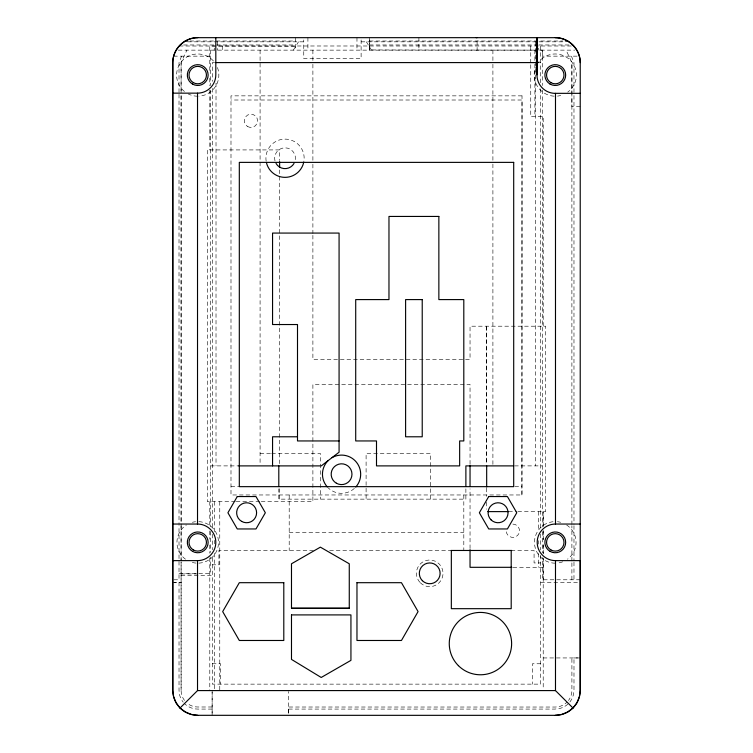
<?xml version="1.0" encoding="UTF-8"?>
<svg xmlns="http://www.w3.org/2000/svg" width="753" height="753" viewBox="0 0 753 753"><rect width="100%" height="100%" fill="white"/><g stroke="black" fill="none" stroke-linecap="round" stroke-linejoin="round"><path stroke-width="0.56" stroke-dasharray="3.77 2.82" d="M184.532 700.488A16.632 16.632 0 0 1 181.097 690.36L181.097 562.312M181.097 561.136L181.097 94.36L181.097 524.577M181.097 62.612L181.097 93.184L181.097 62.612L186.895 50.14M212.13 713.072L212.13 691.527M212.12 715.312L212.148 691.499M288.625 713.072L288.625 691.499M369.441 45.989L369.441 49.943L535.317 50.131M369.441 39.937L369.441 50.14L369.45 37.669M470.041 548.551L470.041 488.753M470.041 464.13L470.041 384.406L312.89 384.406L312.89 501.639L260.849 501.639M521.857 494.966L522.017 100.008L230.992 100.008M543.214 579.782L543.214 558.632M543.214 553.926L543.214 544.532M543.214 539.826L543.214 530.423M543.214 525.726L543.214 511.616L543.214 526.705M543.214 326.2L543.214 116.659L530.743 116.659L530.743 64.137M571.894 579.782L571.894 562.152M571.894 561.004L571.894 525.716M571.894 524.606L571.894 95.527M571.894 94.351L571.894 62.612L566.096 50.14M214.078 50.14L214.52 48.06M181.558 56.155L179.016 62.612L179.016 93.174M293.359 50.14L298.489 41.829M189.944 41.01L295.44 41.01M369.45 41.01L563.046 41.01M187.704 41.829L303.751 41.829M361.12 41.829L565.287 41.829M183.581 44.973L295.44 44.973M369.45 44.973L537.623 44.973M538.8 44.973L571.734 44.973M571.329 45.989L209.786 45.989L209.786 72.843M476.112 50.14L477.11 50.14L477.11 39.937M178.282 50.14L574.718 50.14M173.632 56.155L210.614 56.155M577.099 56.155L542.376 56.155L542.376 50.14L536.494 50.14M214.633 62.593L212.29 62.593L212.29 81.409M538.376 62.593L540.72 62.593M580.215 106.681L571.894 106.681L571.894 62.612M260.086 453.419L270.525 453.419M271.682 453.419L320.373 453.419L320.373 499.145M210.614 465.891L238.663 465.891M514.563 465.891L542.376 465.891M230.992 486.654L239.313 486.654M514.864 486.654L521.857 486.654M235.294 501.639L207.291 501.639L207.291 149.922L279.627 149.922L279.627 160.511M236.197 501.639L259.794 501.639M508.661 511.616L516.765 511.616M517.848 511.616L545.709 511.616L545.709 326.2L470.041 326.2L470.041 359.454L312.89 359.454L312.89 234.795M289.199 532.39L463.81 532.39M313.436 550.471L218.935 550.471L218.935 564.816L212.29 564.816M329.673 550.471L450.172 550.471M511.202 550.471L534.075 550.471L534.075 562.943L540.72 562.943M513.009 567.31L543.214 567.31M179.016 573.551L210.614 573.551L210.614 557.088M181.097 573.965L197.521 573.946M181.106 575.621L212.29 575.621M173.821 579.782L179.016 579.782L179.016 525.396M580.215 579.782L542.376 579.782L542.376 557.474M172.785 582.276L181.115 582.285L173.839 582.285M540.72 582.276L579.057 582.276M543.214 657.943L580.224 657.943L571.904 657.962L571.904 690.407A16.632 16.632 0 0 1 568.468 700.525M212.29 663.76L220.601 663.76L220.601 684.138M540.72 663.76L532.409 663.76L532.409 684.138M212.148 706.992L197.728 707.001A16.632 16.632 0 0 1 187.601 703.556M212.12 709.081L197.738 709.081A18.712 18.712 0 0 1 184.504 703.603M288.615 709.081L554.867 709.081L560.1 708.394A18.656 18.656 0 0 0 573.297 695.198L573.984 689.964L573.984 657.943M179.318 45.989L295.44 46.178M366.382 41.829L371.521 50.14M571.442 56.155L573.974 62.612L573.974 94.351M538.47 48.06L538.913 50.14M573.974 95.527L573.974 524.54M573.974 525.716L573.974 560.976M573.974 562.152L573.974 579.782M543.214 531.345L543.214 539.468M543.214 545.266L543.214 553.389M543.214 558.029L543.214 689.24M542.376 50.14L542.376 85.513M542.376 90.078L542.376 526.949M542.376 531.646L542.376 552.777M540.72 45.989L540.72 83.065M540.72 88.854L540.72 529.368M540.72 534.075L540.72 550.029M540.72 555.234L540.72 684.138L212.29 684.138L212.29 555.403M538.64 511.616L538.64 531.345M538.64 540.626L538.64 544.108M538.64 553.389L538.64 567.31M535.308 41.829L535.308 60.711M535.308 61.887L535.308 465.891M534.894 50.122L534.894 62.97M534.894 64.137L534.894 116.659M530.743 45.989L530.743 62.97M492.904 50.14L492.904 63.064M492.904 64.24L492.904 162.883M492.904 164.06L492.904 465.891M486.673 488.151L486.673 496.368M486.673 502.232L486.673 509.273M465.881 488.829L465.881 499.145L278.798 499.145L278.798 488.829M463.81 494.966L463.81 550.471M430.547 499.145L430.547 453.419L366.099 453.419L366.099 499.145M418.903 37.669L418.903 50.14M361.12 39.937L361.12 58.461L303.751 58.461L303.751 39.937M356.969 37.669L356.969 50.14M312.89 50.14L312.89 63.083M312.89 64.259L312.89 163.053M312.89 164.229L312.89 233.618M307.911 37.669L307.911 50.14M295.44 37.669L295.44 50.14M289.199 494.966L289.199 550.471M288.634 713.26L288.634 707.02L555.272 707.039A16.632 16.632 0 0 0 567.028 702.163M279.627 169.924L279.627 463.999M279.627 488.706L279.627 501.639M260.086 50.14L260.086 463.622M222.257 45.989L222.257 50.14M219.763 501.639L219.763 690.388M217.683 41.829L217.683 50.14M216.017 83.028L216.017 465.891M214.36 501.639L214.36 532.126M214.36 540.334L214.36 543.845M214.36 553.229L214.36 689.221M212.29 88.421L212.29 529.528M212.29 534.235L212.29 549.794M210.614 50.14L210.614 85.56M210.614 90.078L210.614 526.742M210.614 531.42L210.614 552.486M209.786 78.312L209.786 85.691M209.786 90.059L209.786 149.922M209.786 501.639L209.786 526.262M209.786 530.95L209.786 539.157M209.786 545.021L209.786 553.229M209.786 557.917L209.786 690.388M181.097 525.754L181.097 561.023M181.097 562.19L181.097 690.36M179.016 94.332L179.016 524.54M179.026 582.276L179.026 690.369A18.712 18.712 0 0 0 183.195 702.144M266.148 161.236A19.126 19.126 0 0 1 286.036 139.136A19.126 19.126 0 0 1 303.506 163.185M274.996 160.926A10.391 10.391 0 0 1 285.029 147.842A10.391 10.391 0 0 1 295.072 160.926M354.371 488.415A19.126 19.126 0 0 1 328.054 487.728M512.859 524.097A6.655 6.655 0 0 1 519.485 531.326A6.655 6.655 0 0 1 511.711 537.294A6.655 6.655 0 0 1 506.44 529.02M217.448 67.525A21.122 21.122 0 0 1 198.83 96.177M197.728 96.205A21.122 21.122 0 0 1 188.137 93.899M184.429 91.499A21.122 21.122 0 0 1 183.195 59.769A21.122 21.122 0 0 1 214.812 62.678M536.974 64.532A21.122 21.122 0 0 1 569.4 59.393A21.122 21.122 0 0 1 567.677 92.177M560.731 95.49A21.122 21.122 0 0 1 557.474 96.092M554.17 96.177A21.122 21.122 0 0 1 535.552 67.525M566.585 524.954A20.783 20.783 0 0 1 567.48 559.206M562.717 561.794A20.783 20.783 0 0 1 557.436 563.056M555.272 563.178A20.783 20.783 0 0 1 534.489 542.932A20.783 20.783 0 0 1 554.189 521.631M557.436 521.716A20.783 20.783 0 0 1 560.646 522.309M198.811 521.631A20.783 20.783 0 0 1 218.059 546.706A20.783 20.783 0 0 1 190.283 561.794M185.511 559.206A20.783 20.783 0 0 1 186.415 524.954M192.344 522.309A20.783 20.783 0 0 1 195.554 521.716M486.673 326.2L486.673 463.509L486.673 326.2M522.017 95.857L230.992 95.857L230.992 494.966L522.017 494.966L522.017 95.857M420.315 582.747A13.3 13.3 0 0 0 442.566 576.779A13.3 13.3 0 0 0 426.273 560.486A13.3 13.3 0 0 0 420.315 582.747M247.615 126.579A6.655 6.655 0 0 0 257.592 120.819A6.655 6.655 0 0 0 247.615 115.058A6.655 6.655 0 0 0 247.615 126.579"/><path stroke-width="1.13" d="M291.486 608.264L291.486 563.781L320.383 547.149L349.27 563.781L349.27 608.264L291.486 608.264L349.27 608.264M451.339 550.471L451.339 608.678L511.202 608.678L511.202 550.471M470.041 549.728L470.041 567.31L511.899 567.31M470.041 486.41L470.041 465.307M555.488 560.627L580.224 560.627L580.224 690.369L579.377 696.826L576.892 702.841L572.977 708.018L555.488 690.586L555.488 560.627A18.288 18.288 0 0 1 537.2 542.339A18.288 18.288 0 0 1 555.488 524.041L580.224 524.041M555.488 524.041L555.488 93.334L580.224 93.334M537.011 74.858L536.983 37.65L536.983 75.065A18.288 18.288 0 0 0 555.272 93.363L555.488 93.334M180.033 708.036L185.276 711.943L191.29 714.437L197.738 715.312L555.272 715.341A24.943 24.943 0 0 0 580.224 690.369L580.224 62.593C580.281 49.256 568.619 37.584 555.272 37.669L197.728 37.669C184.372 37.584 172.701 49.265 172.785 62.612L172.785 690.369L173.642 696.817L176.127 702.822L180.033 708.036L197.521 690.586L555.488 690.586M572.977 708.018L567.743 711.962L561.729 714.446L555.272 715.312M476.112 37.669L477.11 37.669M185.257 41.01L187.601 41.01M565.39 41.01L567.743 41.01M215.81 62.593L537.011 62.593M172.785 93.146L197.521 93.146A18.288 18.288 0 0 0 215.81 74.858L215.81 37.65M297.501 436.787L272.558 436.787L272.558 465.891M339.076 440.947L297.501 440.947L297.501 324.534L272.558 324.534L272.558 233.072L339.076 233.072L339.076 452.214L321.267 465.891L238.663 465.891M513.537 465.891L465.881 465.891L465.881 486.532M487.822 511.616L508.614 511.616M172.785 524.041L197.521 524.041A18.288 18.288 0 0 1 215.81 542.339A18.288 18.288 0 0 1 197.521 560.627L197.521 690.586M450.868 550.471L511.824 550.471M172.785 560.627L197.521 560.627M486.673 465.853L486.673 486.975M279.627 161.688L279.627 167.571M278.798 465.891L278.798 486.532M197.521 93.146L197.521 524.041M197.728 715.312A24.943 24.943 0 0 1 172.785 690.369L172.785 62.593A24.943 24.943 0 0 1 197.728 37.669M555.272 37.669A24.943 24.943 0 0 1 580.215 62.612M303.506 163.185A19.126 19.126 0 0 1 266.562 163.185M294.037 163.429A10.391 10.391 0 0 1 276.031 163.429M332.017 457.645A19.126 19.126 0 0 1 355.783 487.003M327.367 487.003A19.126 19.126 0 0 1 328.054 460.685M283.796 582.69L283.796 640.483L239.313 640.483L222.681 611.587L239.313 582.69L283.796 582.69M291.486 614.909L291.486 659.402L321.211 677.474L350.936 660.362L350.936 614.909L291.486 614.909M356.969 582.69L356.969 640.483L401.453 640.483L418.075 611.587L401.453 582.69L356.969 582.69M237.27 496.547L227.914 512.755L237.27 528.954L255.982 528.954L265.338 512.755L255.982 496.547L237.27 496.547M488.716 496.547L479.36 512.755L488.716 528.954L507.418 528.954L516.774 512.755L507.418 496.547L488.716 496.547M513.697 162.375L239.313 162.375L239.313 486.654L513.697 486.654L513.697 162.375M438.858 216.44L388.972 216.44L388.972 299.59L355.708 299.59L355.708 440.947L376.5 440.947L376.5 465.891L459.65 465.891L459.65 440.947L463.801 440.947L463.801 299.59L438.858 299.59L438.858 216.44M422.226 299.59L405.603 299.59L405.603 436.787L422.226 436.787L422.226 299.59M422.367 580.685A10.391 10.391 0 0 0 439.761 576.026A10.391 10.391 0 0 0 427.026 563.3A10.391 10.391 0 0 0 422.367 580.685M192.533 84.072A10.391 10.391 0 0 0 208.129 75.065A10.391 10.391 0 0 0 192.533 66.066A10.391 10.391 0 0 0 192.533 84.072M550.076 84.072A10.391 10.391 0 0 0 565.672 75.065A10.391 10.391 0 0 0 550.076 66.066A10.391 10.391 0 0 0 550.076 84.072M491.012 519.805A9.977 9.977 0 0 0 507.71 515.334A9.977 9.977 0 0 0 495.483 503.117A9.977 9.977 0 0 0 491.012 519.805M241.638 521.396A9.977 9.977 0 0 0 256.604 512.755A9.977 9.977 0 0 0 241.638 504.115A9.977 9.977 0 0 0 241.638 521.396M458.389 665.643A31.184 31.184 0 0 0 510.562 651.665A31.184 31.184 0 0 0 472.366 613.479A31.184 31.184 0 0 0 458.389 665.643M550.076 551.365A10.391 10.391 0 0 0 565.672 542.367A10.391 10.391 0 0 0 550.076 533.369A10.391 10.391 0 0 0 550.076 551.365M192.533 551.365A10.391 10.391 0 0 0 208.129 542.367A10.391 10.391 0 0 0 192.533 533.369A10.391 10.391 0 0 0 192.533 551.365M193.361 549.944A8.735 8.735 0 0 0 206.454 542.386A8.735 8.735 0 0 0 193.361 534.828A8.735 8.735 0 0 0 193.361 549.944M193.361 82.651A8.735 8.735 0 0 0 206.454 75.084A8.735 8.735 0 0 0 193.361 67.525A8.735 8.735 0 0 0 193.361 82.651M550.904 549.944A8.735 8.735 0 0 0 563.997 542.386A8.735 8.735 0 0 0 550.904 534.828A8.735 8.735 0 0 0 550.904 549.944M550.904 82.651A8.735 8.735 0 0 0 563.997 75.084A8.735 8.735 0 0 0 550.904 67.525A8.735 8.735 0 0 0 550.904 82.651M336.375 483.21A10.391 10.391 0 0 0 351.971 474.202A10.391 10.391 0 0 0 336.375 465.203A10.391 10.391 0 0 0 336.375 483.21"/></g></svg>
